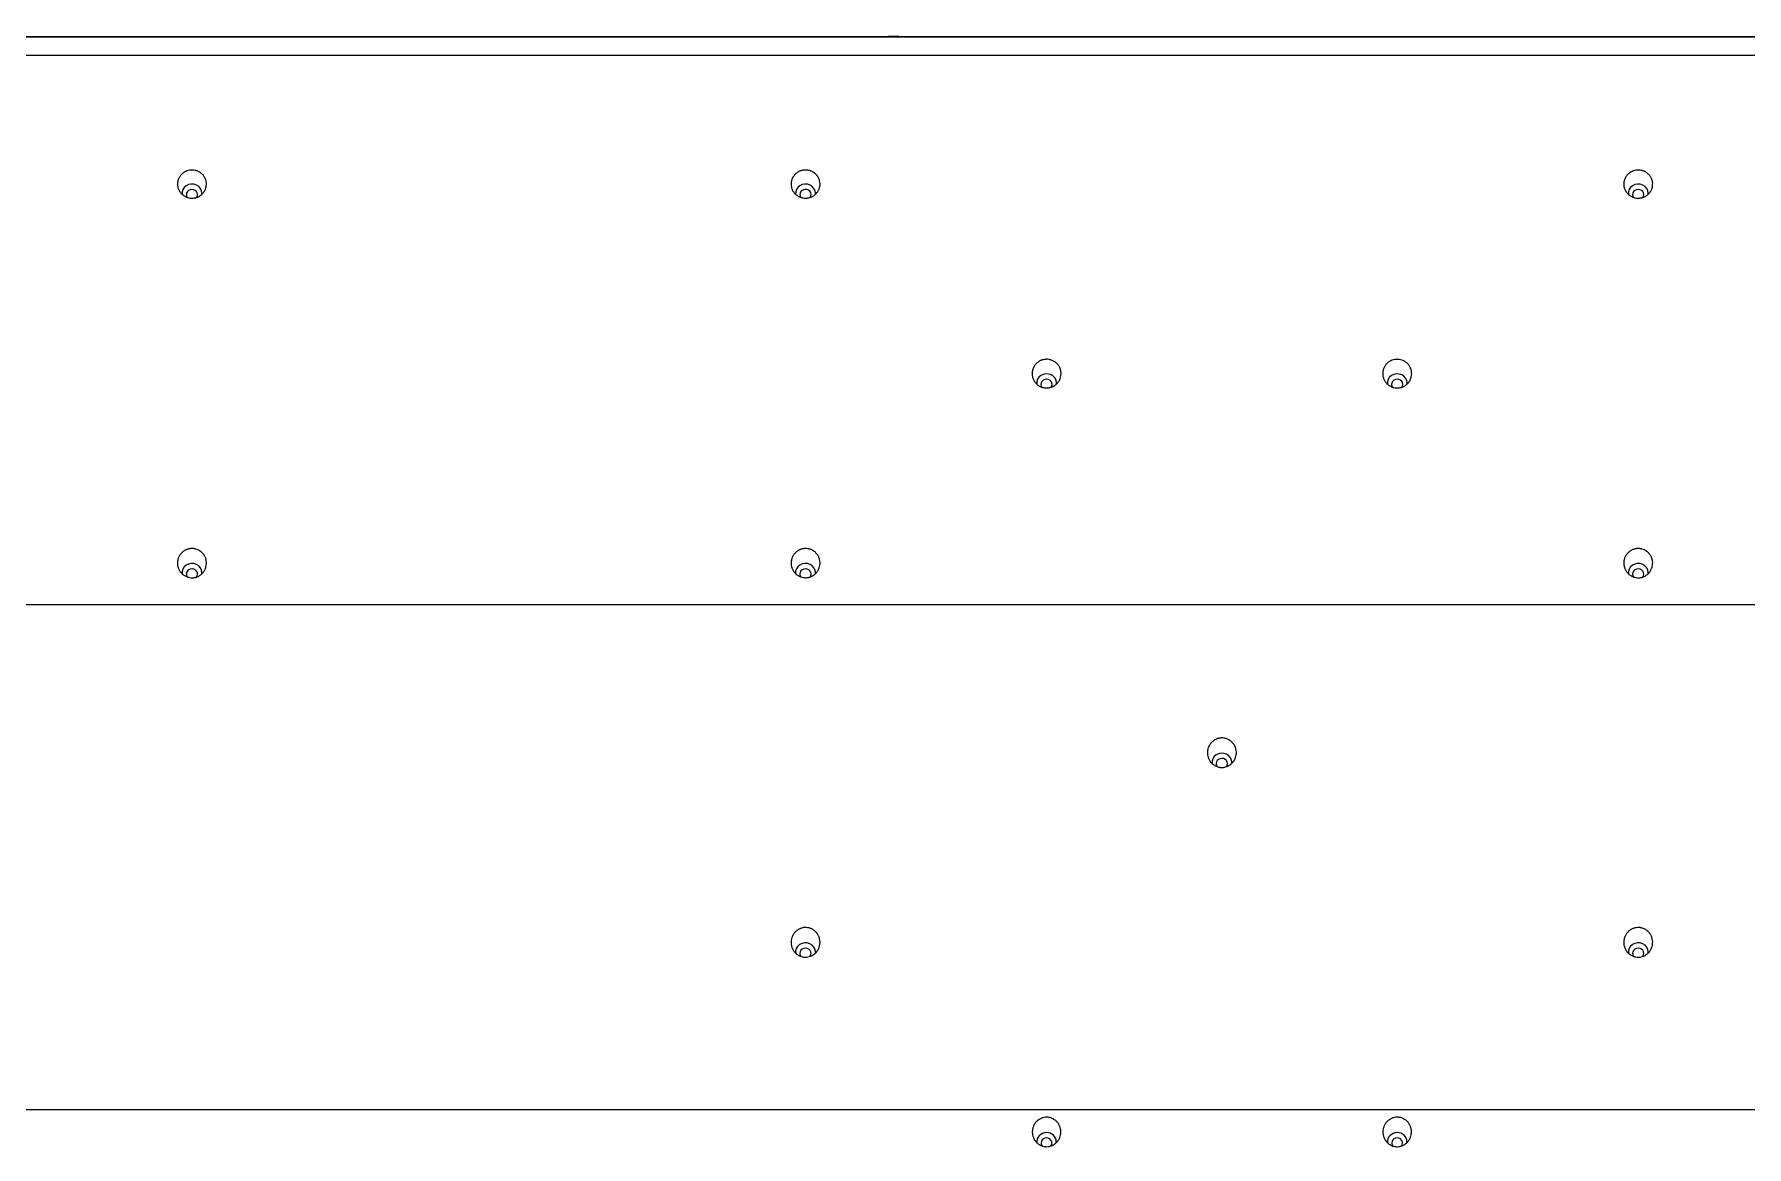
# Model space of a CAD drawing. Header units: inches. Extents: x 3778 to 56227, y -16914 to 35091.
# Drawn here: x 38401.1 to 38518.8, y -10634.1 to -10557.6 of the extents above; entities that cross this region are included whole.
import ezdxf

# ---------------------------------------------------------------- set-up
doc = ezdxf.new("R2010")
doc.units = ezdxf.units.IN
doc.header["$LTSCALE"] = 100
doc.header["$MEASUREMENT"] = 0
doc.layers.add('2-con', color=2, linetype='Continuous')
doc.layers.add('mark-B', color=2, linetype='Continuous', lineweight=20)

# ---------------------------------------------------------------- blocks, each defined once
blk = doc.blocks.new('무풍1way 일반')
at = {"layer": 'mark-B'}
for p, q in [((-439.26, -500.22), (439.26, -500.22)), ((-439.26, -500.24), (439.26, -500.24))]:
    blk.add_line(p, q, dxfattribs=at)
for centre, major_axis, start_param, end_param in [((186.77, -424.26), (-0.666, 0), 6.14093, 6.283185), ((186.77, -424.26), (-0.666, 0), 0, 1.5708), ((186.77, -424.16), (0.372, 0), 2.493546, 6.283185), ((186.77, -424.26), (-0.666, 0), 1.570794, 3.290714), ((186.77, -424.16), (0.372, 0), 0, 0.633621), ((210.87, -424.26), (-0.666, 0), 6.14093, 6.283185), ((210.87, -424.26), (-0.666, 0), 0, 1.5708), ((210.87, -424.16), (0.372, 0), 2.493546, 6.283185), ((210.87, -424.26), (-0.666, 0), 1.570794, 3.290714), ((210.87, -424.16), (0.372, 0), 0, 0.633621), ((170.2, -437.3), (-0.681, 0), 6.131015, 6.283185), ((170.2, -437.3), (-0.681, 0), 0, 3.286696), ((170.2, -437.2), (0.387, 0), 2.495996, 6.283185), ((170.2, -437.2), (0.387, 0), 0, 0.678878), ((227.44, -437.3), (-0.681, 0), 0, 3.311922), ((227.44, -437.3), (-0.681, 0), 6.15644, 6.283185), ((227.44, -437.2), (0.387, 0), 2.490793, 6.283185), ((227.44, -437.2), (0.387, 0), 0, 0.634301), ((198.82, -450.34), (-0.681, 0), 0, 3.291115), ((198.82, -450.34), (-0.681, 0), 6.151044, 6.283185), ((198.82, -450.25), (0.387, 0), 2.525057, 6.283185), ((198.82, -450.25), (0.387, 0), 0, 0.606134), ((170.2, -463.39), (-0.681, 0), 0, 3.300048), ((170.2, -463.39), (-0.681, 0), 6.158107, 6.283185), ((170.2, -463.29), (0.387, 0), 2.487651, 6.283185), ((170.2, -463.29), (0.387, 0), 0, 0.641569), ((227.44, -463.39), (-0.681, 0), 0, 3.286792), ((227.44, -463.39), (-0.681, 0), 6.15379, 6.283185), ((227.44, -463.29), (0.387, 0), 2.540567, 6.283185), ((227.44, -463.29), (0.387, 0), 0, 0.589341), ((269.61, -463.39), (-0.681, 0), 0, 3.300048), ((269.61, -463.39), (-0.681, 0), 6.158107, 6.283185), ((269.61, -463.29), (0.387, 0), 2.487651, 6.283185), ((269.61, -463.29), (0.387, 0), 0, 0.641569), ((186.77, -476.43), (-0.681, 0), 0, 3.291799), ((186.77, -476.43), (-0.681, 0), 6.167144, 6.283185), ((186.77, -476.33), (0.387, 0), 2.518576, 6.283185), ((186.77, -476.33), (0.387, 0), 0, 0.605941), ((210.87, -476.43), (-0.681, 0), 0, 3.276874), ((210.87, -476.43), (-0.681, 0), 6.160563, 6.283185), ((210.87, -476.33), (0.387, 0), 2.576888, 6.283185), ((210.87, -476.33), (0.387, 0), 0, 0.54811), ((170.2, -489.48), (-0.681, 0), 0, 3.282574), ((170.2, -489.48), (-0.681, 0), 6.175781, 6.283185), ((170.2, -489.38), (0.387, 0), 2.550481, 6.283185), ((170.2, -489.38), (0.387, 0), 0, 0.572067), ((227.44, -489.48), (-0.681, 0), 6.167048, 6.283185), ((227.44, -489.48), (-0.681, 0), 0, 3.267645), ((227.44, -489.38), (0.387, 0), 2.610658, 6.283185), ((227.44, -489.38), (0.387, 0), 0, 0.507168), ((269.61, -489.48), (-0.681, 0), 0, 3.282671), ((269.61, -489.48), (-0.681, 0), 6.175684, 6.283185), ((269.61, -489.38), (0.387, 0), 2.550192, 6.283185), ((269.61, -489.38), (0.387, 0), 0, 0.572454)]:
    blk.add_ellipse(centre, major_axis=major_axis, ratio=0.913545, start_param=start_param, end_param=end_param, dxfattribs=at)
for points, degree, knots in [([(185.95, -424.36), (185.96, -424.34), (185.98, -424.31), (186.02, -424.26), (186.04, -424.23), (186.11, -424.16), (186.16, -424.12), (186.23, -424.07), (186.24, -424.06), (186.27, -424.04), (186.28, -424.03), (186.32, -424.01), (186.38, -423.98), (186.44, -423.96), (186.51, -423.94), (186.54, -423.93), (186.63, -423.91), (186.7, -423.9), (186.8, -423.9), (186.83, -423.9), (186.88, -423.91), (186.9, -423.91), (186.93, -423.91), (186.94, -423.92), (187.03, -423.93), (187.09, -423.95), (187.16, -423.99), (187.18, -423.99), (187.21, -424.01), (187.22, -424.02), (187.26, -424.04), (187.29, -424.06), (187.37, -424.11), (187.42, -424.16), (187.48, -424.22), (187.49, -424.23), (187.51, -424.25), (187.52, -424.27), (187.55, -424.3), (187.59, -424.36), (187.63, -424.43), (187.65, -424.47), (187.66, -424.5), (187.67, -424.52), (187.7, -424.59), (187.72, -424.65), (187.74, -424.75), (187.74, -424.78), (187.75, -424.85), (187.75, -424.88), (187.75, -424.98), (187.74, -425.04), (187.73, -425.14), (187.72, -425.17), (187.7, -425.23), (187.69, -425.26), (187.65, -425.36), (187.63, -425.41), (187.58, -425.48), (187.57, -425.5), (187.55, -425.52), (187.54, -425.54), (187.51, -425.58), (187.47, -425.62), (187.41, -425.68), (187.38, -425.71), (187.35, -425.73), (187.34, -425.74), (187.27, -425.79), (187.21, -425.82), (187.12, -425.86), (187.09, -425.87), (187.03, -425.89), (187, -425.9), (186.9, -425.92), (186.84, -425.93), (186.75, -425.93), (186.74, -425.93), (186.7, -425.93), (186.69, -425.93), (186.64, -425.92), (186.58, -425.91), (186.51, -425.9), (186.45, -425.88), (186.42, -425.86), (186.33, -425.82), (186.27, -425.79), (186.19, -425.74), (186.16, -425.72), (186.11, -425.67), (186.09, -425.65), (186.02, -425.58), (185.98, -425.53), (185.94, -425.46), (185.93, -425.45), (185.92, -425.42), (185.91, -425.4), (185.89, -425.36), (185.87, -425.33), (185.84, -425.24), (185.82, -425.18), (185.8, -425.1), (185.8, -425.08), (185.8, -425.05), (185.79, -425.03), (185.79, -424.98), (185.79, -424.92), (185.79, -424.84), (185.8, -424.79), (185.8, -424.76), (185.8, -424.74), (185.82, -424.66), (185.84, -424.6), (185.88, -424.48), (185.91, -424.42), (185.95, -424.36)], 3, [0, 0, 0, 0, 0.015625, 0.015625, 0.03125, 0.03125, 0.0625, 0.0625, 0.070312, 0.070312, 0.078125, 0.078125, 0.09375, 0.109375, 0.109375, 0.125, 0.125, 0.15625, 0.15625, 0.171875, 0.171875, 0.179687, 0.179687, 0.1875, 0.1875, 0.21875, 0.21875, 0.226562, 0.226562, 0.234375, 0.234375, 0.25, 0.25, 0.28125, 0.28125, 0.289062, 0.289062, 0.296875, 0.296875, 0.3125, 0.328125, 0.335937, 0.335937, 0.34375, 0.34375, 0.375, 0.375, 0.390625, 0.390625, 0.40625, 0.40625, 0.4375, 0.4375, 0.453125, 0.453125, 0.46875, 0.46875, 0.5, 0.5, 0.507812, 0.507812, 0.515625, 0.515625, 0.53125, 0.546875, 0.554687, 0.554687, 0.5625, 0.5625, 0.59375, 0.59375, 0.609375, 0.609375, 0.625, 0.625, 0.65625, 0.65625, 0.664062, 0.664062, 0.671875, 0.671875, 0.6875, 0.703125, 0.703125, 0.71875, 0.71875, 0.75, 0.75, 0.765625, 0.765625, 0.78125, 0.78125, 0.8125, 0.8125, 0.820312, 0.820312, 0.828125, 0.828125, 0.84375, 0.84375, 0.875, 0.875, 0.882812, 0.882812, 0.890625, 0.890625, 0.90625, 0.921875, 0.929687, 0.929687, 0.9375, 0.9375, 0.96875, 0.96875, 1, 1, 1, 1]), ([(210.04, -424.36), (210.06, -424.34), (210.08, -424.31), (210.12, -424.26), (210.14, -424.23), (210.21, -424.16), (210.26, -424.12), (210.32, -424.07), (210.34, -424.06), (210.37, -424.04), (210.38, -424.03), (210.42, -424.01), (210.48, -423.98), (210.54, -423.96), (210.6, -423.94), (210.64, -423.93), (210.73, -423.91), (210.8, -423.9), (210.9, -423.9), (210.93, -423.9), (210.98, -423.91), (211, -423.91), (211.03, -423.91), (211.04, -423.92), (211.12, -423.93), (211.19, -423.95), (211.26, -423.99), (211.28, -423.99), (211.31, -424.01), (211.32, -424.02), (211.36, -424.04), (211.39, -424.06), (211.47, -424.11), (211.52, -424.16), (211.58, -424.22), (211.59, -424.23), (211.61, -424.25), (211.62, -424.27), (211.65, -424.3), (211.69, -424.36), (211.73, -424.43), (211.75, -424.47), (211.76, -424.5), (211.77, -424.52), (211.8, -424.59), (211.82, -424.65), (211.83, -424.75), (211.84, -424.78), (211.85, -424.85), (211.85, -424.88), (211.85, -424.98), (211.84, -425.04), (211.82, -425.14), (211.82, -425.17), (211.8, -425.23), (211.79, -425.26), (211.75, -425.36), (211.72, -425.41), (211.68, -425.48), (211.67, -425.5), (211.65, -425.52), (211.64, -425.54), (211.61, -425.58), (211.57, -425.62), (211.51, -425.68), (211.48, -425.71), (211.45, -425.73), (211.44, -425.74), (211.37, -425.79), (211.31, -425.82), (211.22, -425.86), (211.19, -425.87), (211.13, -425.89), (211.1, -425.9), (211, -425.92), (210.94, -425.93), (210.85, -425.93), (210.84, -425.93), (210.8, -425.93), (210.79, -425.93), (210.74, -425.92), (210.67, -425.91), (210.61, -425.9), (210.55, -425.88), (210.52, -425.86), (210.43, -425.82), (210.37, -425.79), (210.29, -425.74), (210.26, -425.72), (210.21, -425.67), (210.19, -425.65), (210.12, -425.58), (210.08, -425.53), (210.04, -425.46), (210.03, -425.45), (210.01, -425.42), (210.01, -425.4), (209.98, -425.36), (209.97, -425.33), (209.94, -425.24), (209.92, -425.18), (209.9, -425.1), (209.9, -425.08), (209.89, -425.05), (209.89, -425.03), (209.89, -424.98), (209.89, -424.92), (209.89, -424.84), (209.89, -424.79), (209.9, -424.76), (209.9, -424.74), (209.92, -424.66), (209.93, -424.6), (209.98, -424.48), (210.01, -424.42), (210.04, -424.36)], 3, [0, 0, 0, 0, 0.015625, 0.015625, 0.03125, 0.03125, 0.0625, 0.0625, 0.070312, 0.070312, 0.078125, 0.078125, 0.09375, 0.109375, 0.109375, 0.125, 0.125, 0.15625, 0.15625, 0.171875, 0.171875, 0.179687, 0.179687, 0.1875, 0.1875, 0.21875, 0.21875, 0.226562, 0.226562, 0.234375, 0.234375, 0.25, 0.25, 0.28125, 0.28125, 0.289062, 0.289062, 0.296875, 0.296875, 0.3125, 0.328125, 0.335937, 0.335937, 0.34375, 0.34375, 0.375, 0.375, 0.390625, 0.390625, 0.40625, 0.40625, 0.4375, 0.4375, 0.453125, 0.453125, 0.46875, 0.46875, 0.5, 0.5, 0.507812, 0.507812, 0.515625, 0.515625, 0.53125, 0.546875, 0.554687, 0.554687, 0.5625, 0.5625, 0.59375, 0.59375, 0.609375, 0.609375, 0.625, 0.625, 0.65625, 0.65625, 0.664062, 0.664062, 0.671875, 0.671875, 0.6875, 0.703125, 0.703125, 0.71875, 0.71875, 0.75, 0.75, 0.765625, 0.765625, 0.78125, 0.78125, 0.8125, 0.8125, 0.820312, 0.820312, 0.828125, 0.828125, 0.84375, 0.84375, 0.875, 0.875, 0.882812, 0.882812, 0.890625, 0.890625, 0.90625, 0.921875, 0.929687, 0.929687, 0.9375, 0.9375, 0.96875, 0.96875, 1, 1, 1, 1]), ([(169.21, -437.9), (169.21, -437.86), (169.21, -437.83), (169.22, -437.77), (169.23, -437.73), (169.25, -437.64), (169.27, -437.58), (169.32, -437.49), (169.33, -437.46), (169.36, -437.4), (169.38, -437.37), (169.44, -437.29), (169.48, -437.24), (169.54, -437.19), (169.56, -437.18), (169.58, -437.16), (169.6, -437.15), (169.63, -437.12), (169.69, -437.08), (169.76, -437.04), (169.81, -437.02), (169.84, -437.01), (169.85, -437), (169.93, -436.97), (170, -436.96), (170.08, -436.94), (170.09, -436.94), (170.13, -436.94), (170.14, -436.94), (170.19, -436.94), (170.23, -436.94), (170.33, -436.94), (170.39, -436.95), (170.47, -436.97), (170.49, -436.98), (170.52, -436.99), (170.54, -437), (170.58, -437.01), (170.64, -437.04), (170.71, -437.08), (170.75, -437.11), (170.78, -437.13), (170.8, -437.14), (170.86, -437.19), (170.91, -437.24), (170.97, -437.31), (170.99, -437.34), (171.02, -437.38), (171.03, -437.39), (171.05, -437.42), (171.05, -437.43), (171.09, -437.5), (171.12, -437.56), (171.15, -437.64), (171.15, -437.66), (171.16, -437.69), (171.16, -437.71), (171.18, -437.75), (171.18, -437.79), (171.19, -437.88), (171.2, -437.95), (171.19, -438.05), (171.19, -438.08), (171.18, -438.14), (171.17, -438.21), (171.15, -438.27), (171.12, -438.33), (171.11, -438.36), (171.07, -438.45), (171.04, -438.51), (170.98, -438.59), (170.96, -438.61), (170.93, -438.65), (170.91, -438.66), (170.89, -438.69), (170.88, -438.7), (170.82, -438.76), (170.77, -438.79), (170.7, -438.84), (170.68, -438.85), (170.65, -438.86), (170.64, -438.87), (170.59, -438.89), (170.53, -438.92), (170.45, -438.94), (170.4, -438.95), (170.37, -438.96), (170.35, -438.96), (170.27, -438.97), (170.21, -438.98), (170.11, -438.97), (170.07, -438.97), (170.02, -438.96), (170.01, -438.95), (169.98, -438.95), (169.96, -438.94), (169.88, -438.92), (169.82, -438.9), (169.74, -438.86), (169.73, -438.85), (169.7, -438.84), (169.69, -438.83), (169.64, -438.8), (169.62, -438.78), (169.54, -438.72), (169.49, -438.67), (169.44, -438.61), (169.43, -438.6), (169.41, -438.57), (169.4, -438.56), (169.37, -438.52), (169.34, -438.46), (169.3, -438.39), (169.28, -438.34), (169.27, -438.31), (169.26, -438.3), (169.24, -438.22), (169.21, -438.09), (169.2, -437.96), (169.21, -437.9)], 3, [0, 0, 0, 0, 0.015625, 0.015625, 0.03125, 0.03125, 0.0625, 0.0625, 0.078125, 0.078125, 0.09375, 0.09375, 0.125, 0.125, 0.132812, 0.132812, 0.140625, 0.140625, 0.15625, 0.171875, 0.179687, 0.179687, 0.1875, 0.1875, 0.21875, 0.21875, 0.226562, 0.226562, 0.234375, 0.234375, 0.25, 0.25, 0.28125, 0.28125, 0.289062, 0.289062, 0.296875, 0.296875, 0.3125, 0.328125, 0.335937, 0.335937, 0.34375, 0.34375, 0.375, 0.375, 0.390625, 0.390625, 0.398437, 0.398437, 0.40625, 0.40625, 0.4375, 0.4375, 0.445312, 0.445312, 0.453125, 0.453125, 0.46875, 0.46875, 0.5, 0.5, 0.515625, 0.515625, 0.53125, 0.546875, 0.546875, 0.5625, 0.5625, 0.59375, 0.59375, 0.609375, 0.609375, 0.617187, 0.617187, 0.625, 0.625, 0.65625, 0.65625, 0.664063, 0.664063, 0.671875, 0.671875, 0.6875, 0.703125, 0.710938, 0.710938, 0.71875, 0.71875, 0.75, 0.75, 0.765625, 0.765625, 0.773438, 0.773438, 0.78125, 0.78125, 0.8125, 0.8125, 0.820313, 0.820313, 0.828125, 0.828125, 0.84375, 0.84375, 0.875, 0.875, 0.882813, 0.882813, 0.890625, 0.890625, 0.90625, 0.921875, 0.929688, 0.929688, 0.9375, 0.9375, 0.96875, 1, 1, 1, 1]), ([(228.43, -437.9), (228.43, -437.93), (228.43, -437.96), (228.43, -438.03), (228.43, -438.06), (228.41, -438.16), (228.4, -438.22), (228.37, -438.32), (228.35, -438.35), (228.33, -438.39), (228.33, -438.41), (228.31, -438.44), (228.3, -438.45), (228.26, -438.52), (228.23, -438.58), (228.16, -438.65), (228.14, -438.68), (228.09, -438.72), (228.04, -438.76), (227.97, -438.81), (227.93, -438.84), (227.9, -438.85), (227.89, -438.86), (227.81, -438.9), (227.75, -438.92), (227.66, -438.95), (227.62, -438.96), (227.56, -438.97), (227.52, -438.97), (227.43, -438.98), (227.36, -438.97), (227.28, -438.96), (227.26, -438.96), (227.23, -438.95), (227.21, -438.95), (227.16, -438.93), (227.1, -438.92), (227.02, -438.88), (226.98, -438.86), (226.95, -438.84), (226.94, -438.84), (226.87, -438.79), (226.81, -438.75), (226.74, -438.69), (226.72, -438.66), (226.69, -438.62), (226.67, -438.61), (226.65, -438.59), (226.64, -438.57), (226.6, -438.51), (226.56, -438.45), (226.53, -438.38), (226.52, -438.36), (226.51, -438.33), (226.5, -438.31), (226.49, -438.27), (226.48, -438.24), (226.45, -438.14), (226.45, -438.08), (226.44, -437.98), (226.44, -437.95), (226.44, -437.88), (226.45, -437.85), (226.46, -437.75), (226.47, -437.69), (226.52, -437.56), (226.54, -437.5), (226.59, -437.42), (226.61, -437.39), (226.64, -437.35), (226.65, -437.33), (226.67, -437.31), (226.68, -437.29), (226.73, -437.23), (226.78, -437.19), (226.84, -437.14), (226.86, -437.13), (226.88, -437.11), (226.9, -437.1), (226.94, -437.07), (226.97, -437.05), (227.06, -437.01), (227.12, -436.99), (227.25, -436.95), (227.31, -436.94), (227.41, -436.94), (227.45, -436.94), (227.5, -436.94), (227.51, -436.94), (227.55, -436.94), (227.56, -436.94), (227.64, -436.96), (227.71, -436.97), (227.79, -437), (227.8, -437.01), (227.83, -437.02), (227.85, -437.03), (227.89, -437.05), (227.92, -437.06), (228, -437.12), (228.06, -437.16), (228.12, -437.21), (228.13, -437.22), (228.15, -437.25), (228.16, -437.26), (228.2, -437.3), (228.24, -437.35), (228.28, -437.42), (228.31, -437.46), (228.32, -437.49), (228.33, -437.5), (228.36, -437.58), (228.41, -437.7), (228.43, -437.83), (228.43, -437.9)], 3, [0, 0, 0, 0, 0.015625, 0.015625, 0.03125, 0.03125, 0.0625, 0.0625, 0.078125, 0.078125, 0.085938, 0.085938, 0.09375, 0.09375, 0.125, 0.125, 0.140625, 0.140625, 0.15625, 0.171875, 0.179688, 0.179688, 0.1875, 0.1875, 0.21875, 0.21875, 0.234375, 0.234375, 0.25, 0.25, 0.28125, 0.28125, 0.289063, 0.289063, 0.296875, 0.296875, 0.3125, 0.328125, 0.335938, 0.335938, 0.34375, 0.34375, 0.375, 0.375, 0.390625, 0.390625, 0.398438, 0.398438, 0.40625, 0.40625, 0.4375, 0.4375, 0.445313, 0.445313, 0.453125, 0.453125, 0.46875, 0.46875, 0.5, 0.5, 0.515625, 0.515625, 0.53125, 0.53125, 0.5625, 0.5625, 0.59375, 0.59375, 0.609375, 0.609375, 0.617187, 0.617187, 0.625, 0.625, 0.65625, 0.65625, 0.664062, 0.664062, 0.671875, 0.671875, 0.6875, 0.6875, 0.71875, 0.71875, 0.75, 0.75, 0.765625, 0.765625, 0.773438, 0.773438, 0.78125, 0.78125, 0.8125, 0.8125, 0.820313, 0.820313, 0.828125, 0.828125, 0.84375, 0.84375, 0.875, 0.875, 0.882813, 0.882813, 0.890625, 0.890625, 0.90625, 0.921875, 0.929688, 0.929688, 0.9375, 0.9375, 0.96875, 1, 1, 1, 1]), ([(199.81, -450.94), (199.81, -451.01), (199.81, -451.07), (199.8, -451.15), (199.8, -451.17), (199.79, -451.2), (199.79, -451.22), (199.78, -451.27), (199.76, -451.33), (199.73, -451.4), (199.71, -451.45), (199.69, -451.48), (199.68, -451.49), (199.64, -451.56), (199.61, -451.62), (199.54, -451.69), (199.52, -451.71), (199.47, -451.76), (199.45, -451.78), (199.37, -451.84), (199.31, -451.88), (199.24, -451.91), (199.22, -451.92), (199.19, -451.93), (199.18, -451.94), (199.13, -451.96), (199.07, -451.98), (198.99, -451.99), (198.94, -452), (198.9, -452), (198.89, -452.01), (198.8, -452.01), (198.74, -452.01), (198.64, -451.99), (198.61, -451.99), (198.54, -451.97), (198.51, -451.96), (198.42, -451.93), (198.36, -451.9), (198.29, -451.85), (198.28, -451.85), (198.25, -451.83), (198.23, -451.82), (198.2, -451.79), (198.15, -451.74), (198.09, -451.69), (198.06, -451.65), (198.04, -451.62), (198.03, -451.61), (197.98, -451.54), (197.94, -451.49), (197.9, -451.4), (197.89, -451.37), (197.87, -451.31), (197.86, -451.27), (197.84, -451.18), (197.83, -451.11), (197.82, -451.02), (197.82, -450.98), (197.82, -450.94), (197.83, -450.92), (197.83, -450.89), (197.83, -450.87), (197.84, -450.79), (197.86, -450.73), (197.88, -450.65), (197.89, -450.63), (197.9, -450.6), (197.91, -450.59), (197.93, -450.54), (197.94, -450.51), (197.99, -450.43), (198.03, -450.38), (198.09, -450.3), (198.12, -450.28), (198.16, -450.23), (198.21, -450.19), (198.27, -450.15), (198.31, -450.12), (198.32, -450.12), (198.35, -450.1), (198.37, -450.09), (198.44, -450.06), (198.5, -450.03), (198.58, -450.01), (198.6, -450.01), (198.63, -450), (198.65, -450), (198.7, -449.99), (198.76, -449.98), (198.85, -449.98), (198.9, -449.99), (198.93, -449.99), (198.94, -449.99), (199.03, -450), (199.09, -450.02), (199.18, -450.05), (199.21, -450.07), (199.26, -450.09), (199.27, -450.1), (199.3, -450.11), (199.32, -450.12), (199.39, -450.16), (199.44, -450.2), (199.5, -450.26), (199.51, -450.27), (199.53, -450.29), (199.55, -450.31), (199.58, -450.34), (199.6, -450.37), (199.66, -450.45), (199.69, -450.5), (199.72, -450.58), (199.73, -450.59), (199.74, -450.62), (199.75, -450.64), (199.77, -450.69), (199.77, -450.72), (199.8, -450.81), (199.81, -450.88), (199.81, -450.94)], 3, [0, 0, 0, 0, 0.03125, 0.03125, 0.039063, 0.039063, 0.046875, 0.046875, 0.0625, 0.078125, 0.085938, 0.085938, 0.09375, 0.09375, 0.125, 0.125, 0.140625, 0.140625, 0.15625, 0.15625, 0.1875, 0.1875, 0.195313, 0.195313, 0.203125, 0.203125, 0.21875, 0.234375, 0.242188, 0.242188, 0.25, 0.25, 0.28125, 0.28125, 0.296875, 0.296875, 0.3125, 0.3125, 0.34375, 0.34375, 0.351563, 0.351563, 0.359375, 0.359375, 0.375, 0.390625, 0.398438, 0.398438, 0.40625, 0.40625, 0.4375, 0.4375, 0.453125, 0.453125, 0.46875, 0.46875, 0.5, 0.5, 0.515625, 0.515625, 0.523438, 0.523438, 0.53125, 0.53125, 0.5625, 0.5625, 0.570313, 0.570313, 0.578125, 0.578125, 0.59375, 0.59375, 0.625, 0.625, 0.640625, 0.640625, 0.65625, 0.671875, 0.671875, 0.679687, 0.679687, 0.6875, 0.6875, 0.71875, 0.71875, 0.726562, 0.726562, 0.734375, 0.734375, 0.75, 0.765625, 0.773437, 0.773437, 0.78125, 0.78125, 0.8125, 0.8125, 0.828125, 0.828125, 0.835937, 0.835937, 0.84375, 0.84375, 0.875, 0.875, 0.882812, 0.882812, 0.890625, 0.890625, 0.90625, 0.90625, 0.9375, 0.9375, 0.945312, 0.945312, 0.953125, 0.953125, 0.96875, 0.96875, 1, 1, 1, 1]), ([(169.21, -463.99), (169.21, -463.92), (169.22, -463.86), (169.24, -463.78), (169.24, -463.76), (169.25, -463.73), (169.26, -463.71), (169.27, -463.67), (169.3, -463.61), (169.34, -463.54), (169.36, -463.49), (169.38, -463.47), (169.39, -463.45), (169.44, -463.39), (169.48, -463.34), (169.55, -463.27), (169.58, -463.25), (169.63, -463.21), (169.66, -463.19), (169.74, -463.14), (169.8, -463.11), (169.88, -463.08), (169.89, -463.08), (169.93, -463.07), (169.94, -463.06), (169.99, -463.05), (170.05, -463.04), (170.14, -463.03), (170.19, -463.03), (170.22, -463.03), (170.24, -463.03), (170.32, -463.03), (170.38, -463.05), (170.46, -463.07), (170.48, -463.07), (170.51, -463.08), (170.53, -463.09), (170.57, -463.1), (170.6, -463.12), (170.69, -463.16), (170.75, -463.19), (170.81, -463.24), (170.83, -463.25), (170.85, -463.27), (170.86, -463.29), (170.9, -463.32), (170.94, -463.37), (170.98, -463.42), (171.02, -463.47), (171.04, -463.5), (171.09, -463.58), (171.12, -463.64), (171.15, -463.73), (171.16, -463.76), (171.17, -463.83), (171.18, -463.86), (171.19, -463.96), (171.2, -464.02), (171.19, -464.12), (171.19, -464.15), (171.18, -464.2), (171.18, -464.21), (171.17, -464.25), (171.17, -464.26), (171.15, -464.34), (171.13, -464.4), (171.09, -464.49), (171.07, -464.52), (171.04, -464.58), (171, -464.63), (170.95, -464.69), (170.92, -464.73), (170.9, -464.75), (170.88, -464.76), (170.82, -464.82), (170.77, -464.86), (170.69, -464.91), (170.66, -464.93), (170.61, -464.95), (170.6, -464.96), (170.57, -464.97), (170.55, -464.97), (170.48, -465), (170.41, -465.02), (170.33, -465.03), (170.31, -465.03), (170.28, -465.04), (170.26, -465.04), (170.21, -465.04), (170.15, -465.04), (170.07, -465.03), (170.02, -465.02), (169.99, -465.02), (169.97, -465.01), (169.89, -464.99), (169.83, -464.97), (169.74, -464.93), (169.71, -464.91), (169.67, -464.88), (169.65, -464.87), (169.63, -464.86), (169.61, -464.85), (169.55, -464.8), (169.5, -464.75), (169.45, -464.69), (169.44, -464.68), (169.42, -464.65), (169.41, -464.64), (169.38, -464.6), (169.36, -464.57), (169.31, -464.49), (169.28, -464.43), (169.26, -464.35), (169.25, -464.34), (169.24, -464.31), (169.24, -464.29), (169.23, -464.24), (169.22, -464.21), (169.21, -464.12), (169.2, -464.05), (169.21, -463.99)], 3, [0, 0, 0, 0, 0.03125, 0.03125, 0.039063, 0.039063, 0.046875, 0.046875, 0.0625, 0.078125, 0.085938, 0.085938, 0.09375, 0.09375, 0.125, 0.125, 0.140625, 0.140625, 0.15625, 0.15625, 0.1875, 0.1875, 0.195313, 0.195313, 0.203125, 0.203125, 0.21875, 0.234375, 0.242188, 0.242188, 0.25, 0.25, 0.28125, 0.28125, 0.289063, 0.289063, 0.296875, 0.296875, 0.3125, 0.3125, 0.34375, 0.34375, 0.351563, 0.351563, 0.359375, 0.359375, 0.375, 0.390625, 0.390625, 0.40625, 0.40625, 0.4375, 0.4375, 0.453125, 0.453125, 0.46875, 0.46875, 0.5, 0.5, 0.515625, 0.515625, 0.523438, 0.523438, 0.53125, 0.53125, 0.5625, 0.5625, 0.578125, 0.578125, 0.59375, 0.609375, 0.617188, 0.617188, 0.625, 0.625, 0.65625, 0.65625, 0.671875, 0.671875, 0.679688, 0.679688, 0.6875, 0.6875, 0.71875, 0.71875, 0.726563, 0.726563, 0.734375, 0.734375, 0.75, 0.765625, 0.773438, 0.773438, 0.78125, 0.78125, 0.8125, 0.8125, 0.828125, 0.828125, 0.835938, 0.835938, 0.84375, 0.84375, 0.875, 0.875, 0.882813, 0.882813, 0.890625, 0.890625, 0.90625, 0.90625, 0.9375, 0.9375, 0.945313, 0.945313, 0.953125, 0.953125, 0.96875, 0.96875, 1, 1, 1, 1]), ([(228.43, -463.99), (228.43, -464.05), (228.43, -464.12), (228.42, -464.2), (228.41, -464.21), (228.41, -464.24), (228.4, -464.26), (228.39, -464.31), (228.37, -464.37), (228.34, -464.44), (228.32, -464.49), (228.31, -464.52), (228.3, -464.53), (228.26, -464.6), (228.22, -464.66), (228.16, -464.73), (228.13, -464.75), (228.08, -464.8), (228.06, -464.82), (227.98, -464.88), (227.92, -464.91), (227.85, -464.95), (227.84, -464.95), (227.8, -464.97), (227.79, -464.97), (227.74, -464.99), (227.68, -465.01), (227.6, -465.03), (227.55, -465.03), (227.52, -465.04), (227.5, -465.04), (227.42, -465.04), (227.35, -465.04), (227.25, -465.02), (227.22, -465.02), (227.16, -465), (227.13, -464.99), (227.03, -464.96), (226.97, -464.93), (226.9, -464.88), (226.89, -464.88), (226.86, -464.86), (226.85, -464.85), (226.81, -464.82), (226.76, -464.78), (226.72, -464.73), (226.67, -464.68), (226.65, -464.65), (226.59, -464.57), (226.56, -464.52), (226.52, -464.43), (226.51, -464.4), (226.49, -464.34), (226.48, -464.31), (226.45, -464.21), (226.44, -464.15), (226.44, -464.05), (226.44, -464.02), (226.44, -463.97), (226.44, -463.95), (226.45, -463.92), (226.45, -463.91), (226.46, -463.83), (226.48, -463.76), (226.5, -463.69), (226.51, -463.67), (226.52, -463.64), (226.53, -463.63), (226.55, -463.58), (226.56, -463.55), (226.61, -463.47), (226.65, -463.42), (226.74, -463.32), (226.79, -463.27), (226.86, -463.21), (226.89, -463.19), (226.93, -463.17), (226.95, -463.16), (226.98, -463.14), (226.99, -463.14), (227.06, -463.1), (227.13, -463.08), (227.21, -463.06), (227.22, -463.05), (227.25, -463.05), (227.27, -463.04), (227.32, -463.04), (227.39, -463.03), (227.45, -463.03), (227.52, -463.03), (227.55, -463.04), (227.65, -463.05), (227.71, -463.07), (227.8, -463.1), (227.84, -463.11), (227.88, -463.14), (227.89, -463.14), (227.92, -463.16), (227.94, -463.17), (228.01, -463.21), (228.06, -463.25), (228.12, -463.31), (228.13, -463.32), (228.15, -463.34), (228.17, -463.35), (228.2, -463.39), (228.22, -463.42), (228.28, -463.49), (228.31, -463.55), (228.35, -463.64), (228.36, -463.67), (228.38, -463.73), (228.39, -463.76), (228.42, -463.86), (228.43, -463.92), (228.43, -463.99)], 3, [0, 0, 0, 0, 0.03125, 0.03125, 0.039063, 0.039063, 0.046875, 0.046875, 0.0625, 0.078125, 0.085938, 0.085938, 0.09375, 0.09375, 0.125, 0.125, 0.140625, 0.140625, 0.15625, 0.15625, 0.1875, 0.1875, 0.195313, 0.195313, 0.203125, 0.203125, 0.21875, 0.234375, 0.242188, 0.242188, 0.25, 0.25, 0.28125, 0.28125, 0.296875, 0.296875, 0.3125, 0.3125, 0.34375, 0.34375, 0.351562, 0.351562, 0.359375, 0.359375, 0.375, 0.390625, 0.390625, 0.40625, 0.40625, 0.4375, 0.4375, 0.453125, 0.453125, 0.46875, 0.46875, 0.5, 0.5, 0.515625, 0.515625, 0.523437, 0.523437, 0.53125, 0.53125, 0.5625, 0.5625, 0.570312, 0.570312, 0.578125, 0.578125, 0.59375, 0.59375, 0.625, 0.625, 0.65625, 0.65625, 0.671875, 0.671875, 0.679687, 0.679687, 0.6875, 0.6875, 0.71875, 0.71875, 0.726562, 0.726562, 0.734375, 0.734375, 0.75, 0.765625, 0.765625, 0.78125, 0.78125, 0.8125, 0.8125, 0.828125, 0.828125, 0.835937, 0.835937, 0.84375, 0.84375, 0.875, 0.875, 0.882812, 0.882812, 0.890625, 0.890625, 0.90625, 0.90625, 0.9375, 0.9375, 0.953125, 0.953125, 0.96875, 0.96875, 1, 1, 1, 1]), ([(268.62, -463.99), (268.62, -463.92), (268.63, -463.86), (268.65, -463.78), (268.65, -463.76), (268.66, -463.73), (268.67, -463.71), (268.68, -463.67), (268.71, -463.61), (268.74, -463.54), (268.77, -463.49), (268.79, -463.47), (268.8, -463.45), (268.85, -463.39), (268.89, -463.34), (268.96, -463.27), (268.99, -463.25), (269.04, -463.21), (269.07, -463.19), (269.15, -463.14), (269.21, -463.11), (269.29, -463.08), (269.3, -463.08), (269.33, -463.07), (269.35, -463.06), (269.4, -463.05), (269.46, -463.04), (269.55, -463.03), (269.59, -463.03), (269.63, -463.03), (269.64, -463.03), (269.73, -463.03), (269.79, -463.05), (269.87, -463.07), (269.89, -463.07), (269.92, -463.08), (269.93, -463.09), (269.98, -463.1), (270.01, -463.12), (270.1, -463.16), (270.16, -463.19), (270.22, -463.24), (270.23, -463.25), (270.26, -463.27), (270.27, -463.29), (270.31, -463.32), (270.35, -463.37), (270.39, -463.42), (270.43, -463.47), (270.45, -463.5), (270.5, -463.58), (270.53, -463.64), (270.56, -463.73), (270.57, -463.76), (270.58, -463.83), (270.59, -463.86), (270.6, -463.96), (270.61, -464.02), (270.6, -464.12), (270.6, -464.15), (270.59, -464.2), (270.59, -464.21), (270.58, -464.25), (270.58, -464.26), (270.56, -464.34), (270.54, -464.4), (270.5, -464.49), (270.48, -464.52), (270.45, -464.58), (270.41, -464.63), (270.36, -464.69), (270.33, -464.73), (270.3, -464.75), (270.29, -464.76), (270.23, -464.82), (270.18, -464.86), (270.1, -464.91), (270.07, -464.93), (270.02, -464.95), (270.01, -464.96), (269.98, -464.97), (269.96, -464.97), (269.88, -465), (269.82, -465.02), (269.74, -465.03), (269.72, -465.03), (269.69, -465.04), (269.67, -465.04), (269.62, -465.04), (269.56, -465.04), (269.48, -465.03), (269.43, -465.02), (269.39, -465.02), (269.38, -465.01), (269.3, -464.99), (269.24, -464.97), (269.15, -464.93), (269.12, -464.91), (269.08, -464.88), (269.06, -464.87), (269.04, -464.86), (269.02, -464.85), (268.96, -464.8), (268.91, -464.75), (268.86, -464.69), (268.84, -464.68), (268.82, -464.65), (268.81, -464.64), (268.79, -464.6), (268.77, -464.57), (268.72, -464.49), (268.69, -464.43), (268.66, -464.35), (268.66, -464.34), (268.65, -464.31), (268.65, -464.29), (268.63, -464.24), (268.63, -464.21), (268.62, -464.12), (268.61, -464.05), (268.62, -463.99)], 3, [0, 0, 0, 0, 0.03125, 0.03125, 0.039062, 0.039062, 0.046875, 0.046875, 0.0625, 0.078125, 0.085937, 0.085937, 0.09375, 0.09375, 0.125, 0.125, 0.140625, 0.140625, 0.15625, 0.15625, 0.1875, 0.1875, 0.195312, 0.195312, 0.203125, 0.203125, 0.21875, 0.234375, 0.242187, 0.242187, 0.25, 0.25, 0.28125, 0.28125, 0.289062, 0.289062, 0.296875, 0.296875, 0.3125, 0.3125, 0.34375, 0.34375, 0.351562, 0.351562, 0.359375, 0.359375, 0.375, 0.390625, 0.390625, 0.40625, 0.40625, 0.4375, 0.4375, 0.453125, 0.453125, 0.46875, 0.46875, 0.5, 0.5, 0.515625, 0.515625, 0.523437, 0.523437, 0.53125, 0.53125, 0.5625, 0.5625, 0.578125, 0.578125, 0.59375, 0.609375, 0.617187, 0.617187, 0.625, 0.625, 0.65625, 0.65625, 0.671875, 0.671875, 0.679687, 0.679687, 0.6875, 0.6875, 0.71875, 0.71875, 0.726562, 0.726562, 0.734375, 0.734375, 0.75, 0.765625, 0.773437, 0.773437, 0.78125, 0.78125, 0.8125, 0.8125, 0.828125, 0.828125, 0.835937, 0.835937, 0.84375, 0.84375, 0.875, 0.875, 0.882812, 0.882812, 0.890625, 0.890625, 0.90625, 0.90625, 0.9375, 0.9375, 0.945312, 0.945312, 0.953125, 0.953125, 0.96875, 0.96875, 1, 1, 1, 1]), ([(185.77, -477.03), (185.78, -476.96), (185.79, -476.9), (185.8, -476.82), (185.81, -476.81), (185.82, -476.78), (185.82, -476.76), (185.84, -476.72), (185.86, -476.66), (185.9, -476.59), (185.93, -476.54), (185.94, -476.52), (185.95, -476.5), (186, -476.44), (186.04, -476.39), (186.12, -476.32), (186.14, -476.3), (186.19, -476.26), (186.22, -476.25), (186.3, -476.2), (186.36, -476.17), (186.44, -476.14), (186.45, -476.13), (186.49, -476.12), (186.5, -476.12), (186.55, -476.11), (186.61, -476.09), (186.69, -476.08), (186.74, -476.08), (186.78, -476.08), (186.79, -476.08), (186.88, -476.09), (186.94, -476.1), (187.04, -476.12), (187.07, -476.13), (187.11, -476.14), (187.13, -476.15), (187.16, -476.16), (187.18, -476.17), (187.25, -476.2), (187.31, -476.24), (187.38, -476.29), (187.41, -476.32), (187.46, -476.36), (187.48, -476.38), (187.55, -476.45), (187.59, -476.5), (187.64, -476.59), (187.65, -476.62), (187.68, -476.67), (187.7, -476.73), (187.73, -476.81), (187.74, -476.86), (187.75, -476.89), (187.75, -476.9), (187.76, -476.98), (187.76, -477.05), (187.76, -477.14), (187.76, -477.17), (187.75, -477.22), (187.75, -477.24), (187.74, -477.27), (187.74, -477.28), (187.72, -477.36), (187.7, -477.42), (187.66, -477.51), (187.64, -477.54), (187.61, -477.59), (187.58, -477.65), (187.53, -477.7), (187.49, -477.75), (187.47, -477.77), (187.4, -477.84), (187.35, -477.87), (187.26, -477.93), (187.23, -477.94), (187.19, -477.96), (187.17, -477.97), (187.14, -477.98), (187.13, -477.99), (187.05, -478.02), (186.99, -478.03), (186.91, -478.04), (186.89, -478.05), (186.86, -478.05), (186.84, -478.05), (186.79, -478.05), (186.76, -478.05), (186.66, -478.05), (186.6, -478.04), (186.47, -478.01), (186.41, -477.99), (186.32, -477.95), (186.29, -477.93), (186.23, -477.9), (186.2, -477.88), (186.13, -477.82), (186.08, -477.78), (186.01, -477.71), (185.99, -477.69), (185.95, -477.63), (185.93, -477.61), (185.88, -477.52), (185.86, -477.47), (185.82, -477.38), (185.81, -477.35), (185.8, -477.28), (185.79, -477.25), (185.78, -477.16), (185.77, -477.09), (185.77, -477.03)], 3, [0, 0, 0, 0, 0.03125, 0.03125, 0.039063, 0.039063, 0.046875, 0.046875, 0.0625, 0.078125, 0.085938, 0.085938, 0.09375, 0.09375, 0.125, 0.125, 0.140625, 0.140625, 0.15625, 0.15625, 0.1875, 0.1875, 0.195313, 0.195313, 0.203125, 0.203125, 0.21875, 0.234375, 0.242188, 0.242188, 0.25, 0.25, 0.28125, 0.28125, 0.296875, 0.296875, 0.304688, 0.304688, 0.3125, 0.3125, 0.34375, 0.34375, 0.359375, 0.359375, 0.375, 0.375, 0.40625, 0.40625, 0.421875, 0.421875, 0.4375, 0.453125, 0.460938, 0.460938, 0.46875, 0.46875, 0.5, 0.5, 0.515625, 0.515625, 0.523438, 0.523438, 0.53125, 0.53125, 0.5625, 0.5625, 0.578125, 0.578125, 0.59375, 0.609375, 0.609375, 0.625, 0.625, 0.65625, 0.65625, 0.671875, 0.671875, 0.679688, 0.679688, 0.6875, 0.6875, 0.71875, 0.71875, 0.726563, 0.726563, 0.734375, 0.734375, 0.75, 0.75, 0.78125, 0.78125, 0.8125, 0.8125, 0.828125, 0.828125, 0.84375, 0.84375, 0.875, 0.875, 0.890625, 0.890625, 0.90625, 0.90625, 0.9375, 0.9375, 0.953125, 0.953125, 0.96875, 0.96875, 1, 1, 1, 1]), ([(211.86, -477.03), (211.86, -477.09), (211.86, -477.16), (211.85, -477.24), (211.84, -477.25), (211.84, -477.28), (211.83, -477.3), (211.82, -477.35), (211.8, -477.41), (211.77, -477.48), (211.75, -477.52), (211.73, -477.55), (211.73, -477.57), (211.68, -477.64), (211.64, -477.69), (211.58, -477.76), (211.56, -477.78), (211.51, -477.82), (211.48, -477.84), (211.4, -477.9), (211.35, -477.93), (211.27, -477.97), (211.26, -477.98), (211.23, -477.99), (211.21, -477.99), (211.16, -478.01), (211.1, -478.03), (211.02, -478.04), (210.97, -478.05), (210.94, -478.05), (210.92, -478.05), (210.84, -478.06), (210.78, -478.05), (210.68, -478.04), (210.65, -478.03), (210.6, -478.02), (210.58, -478.01), (210.55, -478), (210.54, -478), (210.46, -477.97), (210.4, -477.94), (210.32, -477.89), (210.29, -477.87), (210.24, -477.83), (210.21, -477.81), (210.14, -477.75), (210.1, -477.7), (210.04, -477.62), (210.02, -477.59), (209.99, -477.54), (209.96, -477.48), (209.93, -477.41), (209.92, -477.36), (209.91, -477.33), (209.9, -477.31), (209.88, -477.24), (209.88, -477.17), (209.87, -477.08), (209.87, -477.04), (209.88, -477), (209.88, -476.98), (209.88, -476.95), (209.88, -476.93), (209.89, -476.85), (209.91, -476.79), (209.94, -476.72), (209.94, -476.7), (209.96, -476.67), (209.96, -476.66), (209.98, -476.61), (210, -476.59), (210.05, -476.5), (210.09, -476.45), (210.18, -476.36), (210.23, -476.31), (210.3, -476.26), (210.33, -476.24), (210.37, -476.21), (210.39, -476.2), (210.42, -476.19), (210.43, -476.18), (210.51, -476.15), (210.57, -476.13), (210.65, -476.11), (210.66, -476.1), (210.7, -476.1), (210.71, -476.09), (210.76, -476.09), (210.79, -476.08), (210.89, -476.08), (210.96, -476.08), (211.06, -476.1), (211.09, -476.11), (211.15, -476.12), (211.21, -476.14), (211.27, -476.17), (211.33, -476.2), (211.36, -476.21), (211.45, -476.26), (211.5, -476.3), (211.57, -476.37), (211.59, -476.39), (211.63, -476.44), (211.65, -476.47), (211.71, -476.54), (211.74, -476.6), (211.78, -476.69), (211.8, -476.72), (211.82, -476.78), (211.83, -476.81), (211.85, -476.9), (211.86, -476.96), (211.86, -477.03)], 3, [0, 0, 0, 0, 0.03125, 0.03125, 0.039063, 0.039063, 0.046875, 0.046875, 0.0625, 0.078125, 0.085938, 0.085938, 0.09375, 0.09375, 0.125, 0.125, 0.140625, 0.140625, 0.15625, 0.15625, 0.1875, 0.1875, 0.195313, 0.195313, 0.203125, 0.203125, 0.21875, 0.234375, 0.242188, 0.242188, 0.25, 0.25, 0.28125, 0.28125, 0.296875, 0.296875, 0.304688, 0.304688, 0.3125, 0.3125, 0.34375, 0.34375, 0.359375, 0.359375, 0.375, 0.375, 0.40625, 0.40625, 0.421875, 0.421875, 0.4375, 0.453125, 0.460938, 0.460938, 0.46875, 0.46875, 0.5, 0.5, 0.515625, 0.515625, 0.523438, 0.523438, 0.53125, 0.53125, 0.5625, 0.5625, 0.570313, 0.570313, 0.578125, 0.578125, 0.59375, 0.59375, 0.625, 0.625, 0.65625, 0.65625, 0.671875, 0.671875, 0.679688, 0.679688, 0.6875, 0.6875, 0.71875, 0.71875, 0.726563, 0.726563, 0.734375, 0.734375, 0.75, 0.75, 0.78125, 0.78125, 0.796875, 0.796875, 0.8125, 0.828125, 0.828125, 0.84375, 0.84375, 0.875, 0.875, 0.890625, 0.890625, 0.90625, 0.90625, 0.9375, 0.9375, 0.953125, 0.953125, 0.96875, 0.96875, 1, 1, 1, 1]), ([(169.21, -490.07), (169.21, -490.01), (169.22, -489.95), (169.23, -489.87), (169.24, -489.85), (169.25, -489.82), (169.25, -489.81), (169.27, -489.76), (169.29, -489.71), (169.33, -489.64), (169.35, -489.6), (169.37, -489.57), (169.38, -489.56), (169.43, -489.49), (169.47, -489.44), (169.54, -489.38), (169.57, -489.36), (169.62, -489.32), (169.65, -489.3), (169.73, -489.25), (169.79, -489.22), (169.86, -489.19), (169.88, -489.19), (169.91, -489.18), (169.93, -489.17), (169.97, -489.16), (170.04, -489.15), (170.12, -489.14), (170.17, -489.14), (170.2, -489.14), (170.22, -489.14), (170.3, -489.14), (170.36, -489.15), (170.46, -489.17), (170.49, -489.18), (170.54, -489.19), (170.55, -489.2), (170.58, -489.21), (170.6, -489.22), (170.67, -489.25), (170.73, -489.28), (170.79, -489.33), (170.81, -489.34), (170.83, -489.36), (170.84, -489.37), (170.88, -489.4), (170.9, -489.42), (170.97, -489.49), (171.01, -489.54), (171.05, -489.61), (171.06, -489.62), (171.08, -489.65), (171.09, -489.66), (171.11, -489.71), (171.13, -489.76), (171.16, -489.84), (171.17, -489.88), (171.18, -489.91), (171.18, -489.93), (171.19, -490.01), (171.2, -490.07), (171.19, -490.17), (171.19, -490.2), (171.18, -490.24), (171.18, -490.26), (171.18, -490.29), (171.17, -490.31), (171.15, -490.38), (171.13, -490.44), (171.09, -490.53), (171.08, -490.56), (171.05, -490.61), (171.01, -490.67), (170.97, -490.71), (170.93, -490.76), (170.91, -490.79), (170.83, -490.85), (170.78, -490.89), (170.7, -490.94), (170.67, -490.96), (170.63, -490.98), (170.61, -490.98), (170.58, -491), (170.57, -491), (170.49, -491.03), (170.43, -491.05), (170.35, -491.06), (170.33, -491.06), (170.3, -491.07), (170.28, -491.07), (170.23, -491.07), (170.2, -491.07), (170.1, -491.07), (170.04, -491.06), (169.96, -491.04), (169.94, -491.04), (169.91, -491.03), (169.9, -491.02), (169.85, -491.01), (169.79, -490.99), (169.73, -490.96), (169.67, -490.92), (169.65, -490.91), (169.57, -490.85), (169.52, -490.81), (169.45, -490.74), (169.43, -490.72), (169.39, -490.67), (169.37, -490.64), (169.32, -490.56), (169.29, -490.5), (169.26, -490.41), (169.25, -490.38), (169.23, -490.32), (169.22, -490.29), (169.21, -490.2), (169.2, -490.14), (169.21, -490.07)], 3, [0, 0, 0, 0, 0.03125, 0.03125, 0.039063, 0.039063, 0.046875, 0.046875, 0.0625, 0.078125, 0.085938, 0.085938, 0.09375, 0.09375, 0.125, 0.125, 0.140625, 0.140625, 0.15625, 0.15625, 0.1875, 0.1875, 0.195313, 0.195313, 0.203125, 0.203125, 0.21875, 0.234375, 0.242188, 0.242188, 0.25, 0.25, 0.28125, 0.28125, 0.296875, 0.296875, 0.304688, 0.304688, 0.3125, 0.3125, 0.34375, 0.34375, 0.351563, 0.351563, 0.359375, 0.359375, 0.375, 0.375, 0.40625, 0.40625, 0.414063, 0.414063, 0.421875, 0.421875, 0.4375, 0.453125, 0.460938, 0.460938, 0.46875, 0.46875, 0.5, 0.5, 0.515625, 0.515625, 0.523438, 0.523438, 0.53125, 0.53125, 0.5625, 0.5625, 0.578125, 0.578125, 0.59375, 0.609375, 0.609375, 0.625, 0.625, 0.65625, 0.65625, 0.671875, 0.671875, 0.679688, 0.679688, 0.6875, 0.6875, 0.71875, 0.71875, 0.726563, 0.726563, 0.734375, 0.734375, 0.75, 0.75, 0.78125, 0.78125, 0.789063, 0.789063, 0.796875, 0.796875, 0.8125, 0.828125, 0.828125, 0.84375, 0.84375, 0.875, 0.875, 0.890625, 0.890625, 0.90625, 0.90625, 0.9375, 0.9375, 0.953125, 0.953125, 0.96875, 0.96875, 1, 1, 1, 1]), ([(228.43, -490.07), (228.43, -490.14), (228.43, -490.2), (228.41, -490.28), (228.41, -490.29), (228.4, -490.33), (228.4, -490.34), (228.39, -490.39), (228.37, -490.45), (228.33, -490.52), (228.31, -490.56), (228.3, -490.59), (228.29, -490.6), (228.24, -490.67), (228.21, -490.72), (228.14, -490.79), (228.12, -490.81), (228.07, -490.85), (228.04, -490.87), (227.96, -490.93), (227.9, -490.96), (227.83, -490.99), (227.82, -491), (227.78, -491.01), (227.77, -491.01), (227.72, -491.03), (227.66, -491.05), (227.58, -491.06), (227.53, -491.07), (227.5, -491.07), (227.48, -491.07), (227.4, -491.07), (227.33, -491.07), (227.24, -491.05), (227.21, -491.05), (227.16, -491.03), (227.14, -491.03), (227.11, -491.02), (227.1, -491.01), (227.02, -490.98), (226.96, -490.96), (226.89, -490.91), (226.88, -490.91), (226.85, -490.89), (226.84, -490.88), (226.8, -490.85), (226.78, -490.83), (226.7, -490.76), (226.66, -490.72), (226.61, -490.65), (226.61, -490.64), (226.59, -490.61), (226.58, -490.6), (226.56, -490.56), (226.53, -490.5), (226.5, -490.43), (226.48, -490.38), (226.47, -490.35), (226.47, -490.34), (226.45, -490.26), (226.44, -490.2), (226.44, -490.1), (226.44, -490.07), (226.44, -490.02), (226.45, -490.01), (226.45, -489.98), (226.45, -489.96), (226.47, -489.88), (226.48, -489.82), (226.52, -489.73), (226.53, -489.7), (226.56, -489.65), (226.59, -489.59), (226.63, -489.54), (226.67, -489.49), (226.69, -489.47), (226.75, -489.4), (226.8, -489.35), (226.88, -489.3), (226.91, -489.28), (226.95, -489.26), (226.97, -489.25), (227, -489.24), (227.01, -489.23), (227.08, -489.2), (227.15, -489.18), (227.23, -489.16), (227.24, -489.15), (227.27, -489.15), (227.29, -489.15), (227.34, -489.14), (227.37, -489.14), (227.47, -489.13), (227.54, -489.14), (227.62, -489.15), (227.63, -489.15), (227.66, -489.16), (227.68, -489.17), (227.73, -489.18), (227.79, -489.2), (227.86, -489.23), (227.91, -489.25), (227.94, -489.27), (227.95, -489.28), (228.02, -489.32), (228.07, -489.36), (228.14, -489.42), (228.16, -489.44), (228.21, -489.49), (228.23, -489.52), (228.28, -489.6), (228.32, -489.65), (228.36, -489.74), (228.37, -489.77), (228.39, -489.83), (228.4, -489.86), (228.42, -489.95), (228.43, -490.01), (228.43, -490.07)], 3, [0, 0, 0, 0, 0.03125, 0.03125, 0.039062, 0.039062, 0.046875, 0.046875, 0.0625, 0.078125, 0.085937, 0.085937, 0.09375, 0.09375, 0.125, 0.125, 0.140625, 0.140625, 0.15625, 0.15625, 0.1875, 0.1875, 0.195312, 0.195312, 0.203125, 0.203125, 0.21875, 0.234375, 0.242187, 0.242187, 0.25, 0.25, 0.28125, 0.28125, 0.296875, 0.296875, 0.304687, 0.304687, 0.3125, 0.3125, 0.34375, 0.34375, 0.351562, 0.351562, 0.359375, 0.359375, 0.375, 0.375, 0.40625, 0.40625, 0.414062, 0.414062, 0.421875, 0.421875, 0.4375, 0.453125, 0.460937, 0.460937, 0.46875, 0.46875, 0.5, 0.5, 0.515625, 0.515625, 0.523437, 0.523437, 0.53125, 0.53125, 0.5625, 0.5625, 0.578125, 0.578125, 0.59375, 0.609375, 0.609375, 0.625, 0.625, 0.65625, 0.65625, 0.671875, 0.671875, 0.679688, 0.679688, 0.6875, 0.6875, 0.71875, 0.71875, 0.726563, 0.726563, 0.734375, 0.734375, 0.75, 0.75, 0.78125, 0.78125, 0.789063, 0.789063, 0.796875, 0.796875, 0.8125, 0.828125, 0.835938, 0.835938, 0.84375, 0.84375, 0.875, 0.875, 0.890625, 0.890625, 0.90625, 0.90625, 0.9375, 0.9375, 0.953125, 0.953125, 0.96875, 0.96875, 1, 1, 1, 1]), ([(268.62, -490.07), (268.62, -490.01), (268.63, -489.95), (268.64, -489.87), (268.65, -489.85), (268.66, -489.82), (268.66, -489.81), (268.68, -489.76), (268.7, -489.71), (268.74, -489.64), (268.76, -489.6), (268.78, -489.57), (268.79, -489.55), (268.84, -489.49), (268.88, -489.44), (268.95, -489.38), (268.98, -489.36), (269.03, -489.32), (269.05, -489.3), (269.14, -489.25), (269.19, -489.22), (269.27, -489.19), (269.29, -489.19), (269.32, -489.18), (269.33, -489.17), (269.38, -489.16), (269.45, -489.15), (269.53, -489.14), (269.58, -489.14), (269.61, -489.14), (269.62, -489.14), (269.71, -489.14), (269.77, -489.15), (269.87, -489.17), (269.9, -489.18), (269.94, -489.19), (269.96, -489.2), (269.99, -489.21), (270.01, -489.22), (270.08, -489.25), (270.14, -489.28), (270.2, -489.33), (270.22, -489.34), (270.24, -489.36), (270.25, -489.37), (270.29, -489.4), (270.31, -489.42), (270.38, -489.49), (270.42, -489.54), (270.46, -489.61), (270.47, -489.62), (270.49, -489.65), (270.49, -489.66), (270.52, -489.71), (270.54, -489.76), (270.57, -489.84), (270.58, -489.88), (270.58, -489.91), (270.59, -489.93), (270.6, -490.01), (270.6, -490.07), (270.6, -490.17), (270.6, -490.2), (270.59, -490.24), (270.59, -490.26), (270.58, -490.29), (270.58, -490.31), (270.56, -490.38), (270.54, -490.44), (270.5, -490.53), (270.49, -490.56), (270.46, -490.61), (270.42, -490.66), (270.38, -490.71), (270.34, -490.76), (270.31, -490.78), (270.24, -490.85), (270.19, -490.89), (270.11, -490.94), (270.08, -490.96), (270.04, -490.98), (270.02, -490.98), (269.99, -491), (269.98, -491), (269.9, -491.03), (269.84, -491.05), (269.76, -491.06), (269.74, -491.06), (269.71, -491.07), (269.69, -491.07), (269.64, -491.07), (269.61, -491.07), (269.51, -491.07), (269.45, -491.06), (269.37, -491.04), (269.35, -491.04), (269.32, -491.03), (269.3, -491.02), (269.26, -491.01), (269.2, -490.99), (269.14, -490.96), (269.08, -490.92), (269.05, -490.91), (268.98, -490.85), (268.93, -490.81), (268.86, -490.74), (268.84, -490.72), (268.8, -490.67), (268.78, -490.64), (268.73, -490.56), (268.7, -490.5), (268.67, -490.41), (268.66, -490.38), (268.64, -490.32), (268.63, -490.29), (268.62, -490.2), (268.61, -490.14), (268.62, -490.07)], 3, [0, 0, 0, 0, 0.03125, 0.03125, 0.039063, 0.039063, 0.046875, 0.046875, 0.0625, 0.078125, 0.085938, 0.085938, 0.09375, 0.09375, 0.125, 0.125, 0.140625, 0.140625, 0.15625, 0.15625, 0.1875, 0.1875, 0.195313, 0.195313, 0.203125, 0.203125, 0.21875, 0.234375, 0.242188, 0.242188, 0.25, 0.25, 0.28125, 0.28125, 0.296875, 0.296875, 0.304688, 0.304688, 0.3125, 0.3125, 0.34375, 0.34375, 0.351563, 0.351563, 0.359375, 0.359375, 0.375, 0.375, 0.40625, 0.40625, 0.414063, 0.414063, 0.421875, 0.421875, 0.4375, 0.453125, 0.460938, 0.460938, 0.46875, 0.46875, 0.5, 0.5, 0.515625, 0.515625, 0.523438, 0.523438, 0.53125, 0.53125, 0.5625, 0.5625, 0.578125, 0.578125, 0.59375, 0.609375, 0.609375, 0.625, 0.625, 0.65625, 0.65625, 0.671875, 0.671875, 0.679688, 0.679688, 0.6875, 0.6875, 0.71875, 0.71875, 0.726563, 0.726563, 0.734375, 0.734375, 0.75, 0.75, 0.78125, 0.78125, 0.789063, 0.789063, 0.796875, 0.796875, 0.8125, 0.828125, 0.828125, 0.84375, 0.84375, 0.875, 0.875, 0.890625, 0.890625, 0.90625, 0.90625, 0.9375, 0.9375, 0.953125, 0.953125, 0.96875, 0.96875, 1, 1, 1, 1]), ([(443.19, -500.42), (442.61, -500.39), (442.32, -500.38), (441.84, -500.36), (441.46, -500.35), (441, -500.33), (440.59, -500.32), (440.14, -500.3), (439.73, -500.29), (438.81, -500.26), (438, -500.25), (437.55, -500.25), (437.13, -500.25), (437.04, -500.25), (436.73, -500.25), (436.64, -500.25), (436.45, -500.25), (432.8, -500.25), (422.42, -500.25), (401.64, -500.25), (360.09, -500.25), (276.99, -500.25), (221.6, -500.25), (221.53, -500.25), (0, -500.25), (-110.8, -500.25), (-276.99, -500.25), (-360.09, -500.25), (-401.64, -500.25), (-422.42, -500.25), (-432.8, -500.25), (-437.13, -500.25), (-438, -500.25), (-438.12, -500.25), (-438.21, -500.25), (-438.32, -500.25), (-438.64, -500.25), (-438.86, -500.25), (-439.28, -500.26), (-439.73, -500.27), (-440.14, -500.28), (-440.59, -500.3), (-441, -500.31), (-441.46, -500.33), (-441.84, -500.35), (-442.32, -500.37), (-442.61, -500.39), (-443.19, -500.42)], 2, [0, 0, 0, 0.000977, 0.000977, 0.001953, 0.001953, 0.00293, 0.00293, 0.003906, 0.003906, 0.005859, 0.005859, 0.006836, 0.006836, 0.007115, 0.007394, 0.007394, 0.007812, 0.015625, 0.03125, 0.0625, 0.125, 0.25, 0.25, 0.5, 0.5, 0.75, 0.875, 0.9375, 0.96875, 0.984375, 0.992188, 0.994141, 0.994141, 0.994385, 0.994385, 0.994629, 0.995117, 0.995117, 0.996094, 0.996094, 0.99707, 0.99707, 0.998047, 0.998047, 0.999023, 0.999023, 1, 1, 1]), ([(443.19, -500.42), (442.61, -500.39), (442.32, -500.38), (441.84, -500.36), (441.46, -500.35), (441, -500.33), (440.59, -500.32), (440.14, -500.3), (439.73, -500.29), (438.81, -500.26), (438, -500.25), (437.55, -500.25), (437.13, -500.25), (437.04, -500.25), (436.73, -500.25), (436.64, -500.25), (436.45, -500.25), (432.8, -500.25), (422.42, -500.25), (401.64, -500.25), (360.09, -500.25), (276.99, -500.25), (221.6, -500.25), (221.53, -500.25), (0, -500.25), (-110.8, -500.25), (-276.99, -500.25), (-360.09, -500.25), (-401.64, -500.25), (-422.42, -500.25), (-432.8, -500.25), (-437.13, -500.25), (-438, -500.25), (-438.12, -500.25), (-438.21, -500.25), (-438.32, -500.25), (-438.64, -500.25), (-438.86, -500.25), (-439.28, -500.26), (-439.73, -500.27), (-440.14, -500.28), (-440.59, -500.3), (-441, -500.31), (-441.46, -500.33), (-441.84, -500.35), (-442.32, -500.37), (-442.61, -500.39), (-443.19, -500.42)], 2, [0, 0, 0, 0.000977, 0.000977, 0.001953, 0.001953, 0.00293, 0.00293, 0.003906, 0.003906, 0.005859, 0.005859, 0.006836, 0.006836, 0.007115, 0.007394, 0.007394, 0.007812, 0.015625, 0.03125, 0.0625, 0.125, 0.25, 0.25, 0.5, 0.5, 0.75, 0.875, 0.9375, 0.96875, 0.984375, 0.992188, 0.994141, 0.994141, 0.994385, 0.994385, 0.994629, 0.995117, 0.995117, 0.996094, 0.996094, 0.99707, 0.99707, 0.998047, 0.998047, 0.999023, 0.999023, 1, 1, 1])]:
    blk.add_open_spline(points, degree=degree, knots=knots, dxfattribs=at)
for points in [[(439.26, -426.45), (292.84, -426.45), (146.42, -426.45), (0, -426.45)], [(0, -461.16), (146.38, -461.16), (292.76, -461.16), (439.14, -461.16)], [(439.26, -498.97), (292.84, -498.97), (146.42, -498.97), (0, -498.97)]]:
    blk.add_open_spline(points, degree=3, dxfattribs=at)
blk = doc.blocks.new('dpdjzjs')
at = {"layer": 'mark-B', "rotation": 180}
blk.add_blockref('무풍1way 일반', (174652.41, 90772.44), dxfattribs=at)

msp = doc.modelspace()

# ---------------------------------------------------------------- block references
at = {"layer": '2-con'}
msp.add_blockref('dpdjzjs', (-135970.86, -101830.44), dxfattribs=at)

doc.saveas('drawing.dxf')
